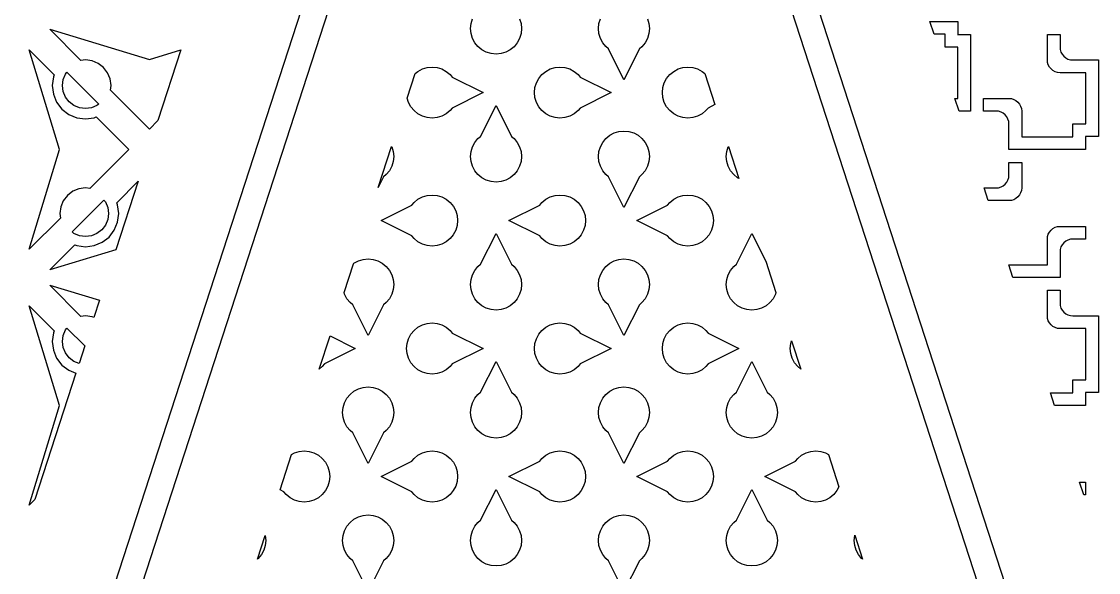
# Model space of a CAD drawing. Header units: metres. Extents: x 20 to 1108, y 20 to 485.
# Drawn here: x 891.5 to 1017.9, y 335.1 to 399.7 of the extents above; entities that cross this region are included whole.
import ezdxf

# ---------------------------------------------------------------- set-up
doc = ezdxf.new("R2010")
doc.units = ezdxf.units.M

msp = doc.modelspace()

# ---------------------------------------------------------------- linework, layer by layer
for p, q in [((876.544, 253.826), (951.544, 484.652)), ((954.698, 484.652), (879.698, 253.826)), ((1029.7, 253.826), (954.698, 484.652)), ((957.853, 484.652), (1032.85, 253.826)), ((944.204, 398.826), (944.262, 399.41)), ((944.262, 399.41), (944.432, 399.971)), ((949.964, 399.971), (950.134, 399.41)), ((950.134, 399.41), (950.192, 398.826)), ((959.204, 398.826), (959.262, 399.41)), ((959.262, 399.41), (959.433, 399.971)), ((964.965, 399.971), (965.135, 399.41)), ((965.135, 399.41), (965.192, 398.826)), ((998.573, 398.159), (998.091, 399.646)), ((998.091, 399.646), (1001.35, 399.646)), ((1001.35, 399.646), (1001.35, 398.154)), ((898.516, 395.086), (894.855, 398.745)), ((894.855, 398.745), (906.541, 395.212)), ((944.262, 398.242), (944.204, 398.826)), ((944.432, 397.682), (944.262, 398.242)), ((950.135, 398.242), (949.964, 397.682)), ((950.192, 398.826), (950.135, 398.242)), ((959.263, 398.242), (959.204, 398.826)), ((959.433, 397.682), (959.263, 398.242)), ((965.135, 398.242), (964.965, 397.682)), ((965.192, 398.826), (965.135, 398.242)), ((999.858, 398.159), (998.573, 398.159)), ((999.859, 396.659), (999.858, 398.159)), ((1001.35, 398.154), (1001.34, 398.146)), ((1001.34, 398.146), (1001.35, 398.146)), ((1001.35, 398.146), (1001.35, 398.138)), ((1001.35, 398.138), (1001.35, 398.146)), ((1001.35, 398.146), (1002.85, 398.146)), ((1002.85, 398.146), (1002.85, 389.158)), ((1011.86, 395.153), (1011.86, 398.147)), ((1011.86, 398.147), (1013.35, 398.147)), ((1013.35, 398.147), (1013.35, 396.652)), ((944.708, 397.163), (944.432, 397.682)), ((945.081, 396.709), (944.708, 397.163)), ((945.535, 396.337), (945.081, 396.709)), ((949.315, 396.708), (948.861, 396.337)), ((949.688, 397.162), (949.315, 396.708)), ((949.964, 397.682), (949.688, 397.162)), ((959.708, 397.163), (959.433, 397.682)), ((960.081, 396.709), (959.708, 397.163)), ((960.39, 396.455), (960.081, 396.709)), ((964.315, 396.708), (964.007, 396.455)), ((964.688, 397.162), (964.315, 396.708)), ((964.965, 397.682), (964.688, 397.162)), ((1001.36, 396.658), (999.859, 396.659)), ((1001.36, 390.647), (1001.36, 396.658)), ((1013.35, 396.652), (1013.38, 396.36)), ((895.984, 384.655), (892.451, 396.341)), ((892.451, 396.341), (895.378, 393.413)), ((906.547, 395.212), (910.227, 396.325)), ((910.227, 396.325), (907.539, 388.052)), ((946.053, 396.061), (945.535, 396.337)), ((946.613, 395.89), (946.053, 396.061)), ((947.198, 395.833), (946.613, 395.89)), ((947.782, 395.891), (947.198, 395.833)), ((948.343, 396.061), (947.782, 395.891)), ((948.861, 396.337), (948.343, 396.061)), ((962.198, 392.84), (960.39, 396.455)), ((964.007, 396.455), (962.198, 392.84)), ((1013.38, 396.36), (1013.46, 396.076)), ((1013.46, 396.076), (1013.6, 395.816)), ((1013.6, 395.816), (1013.79, 395.588)), ((1013.79, 395.588), (1014.02, 395.401)), ((1014.02, 395.401), (1014.28, 395.262)), ((899.044, 395.155), (898.516, 395.086)), ((899.821, 395.053), (899.044, 395.155)), ((900.546, 394.753), (899.821, 395.053)), ((901.168, 394.277), (900.546, 394.753)), ((901.644, 393.653), (901.168, 394.277)), ((906.541, 395.212), (906.541, 395.21)), ((906.541, 395.21), (906.544, 395.211)), ((906.544, 395.211), (906.547, 395.21)), ((906.547, 395.21), (906.547, 395.212)), ((938.035, 393.816), (938.554, 394.092)), ((938.554, 394.092), (939.114, 394.262)), ((939.114, 394.262), (939.698, 394.32)), ((939.698, 394.32), (940.282, 394.263)), ((940.282, 394.263), (940.843, 394.092)), ((940.843, 394.092), (941.361, 393.816)), ((953.035, 393.816), (953.554, 394.092)), ((953.554, 394.092), (954.114, 394.262)), ((954.114, 394.262), (954.698, 394.32)), ((954.698, 394.32), (955.282, 394.263)), ((955.282, 394.263), (955.843, 394.092)), ((955.843, 394.092), (956.361, 393.816)), ((968.035, 393.816), (968.554, 394.092)), ((968.554, 394.092), (969.114, 394.262)), ((969.114, 394.262), (969.698, 394.32)), ((969.698, 394.32), (970.282, 394.263)), ((970.282, 394.263), (970.843, 394.092)), ((970.843, 394.092), (971.361, 393.816)), ((1011.89, 394.861), (1011.86, 395.153)), ((1011.97, 394.581), (1011.89, 394.861)), ((1012.11, 394.323), (1011.97, 394.581)), ((1012.3, 394.097), (1012.11, 394.323)), ((1012.52, 393.911), (1012.3, 394.097)), ((1014.28, 395.262), (1014.56, 395.176)), ((1014.56, 395.176), (1014.85, 395.147)), ((1014.85, 395.147), (1017.85, 395.147)), ((1017.85, 395.147), (1017.85, 386.159)), ((895.274, 393.163), (895.141, 392.152)), ((895.378, 393.413), (895.274, 393.163)), ((896.347, 392.153), (896.438, 392.85)), ((896.438, 392.85), (896.708, 393.501)), ((896.708, 393.501), (896.875, 393.718)), ((896.875, 393.718), (900.609, 389.983)), ((901.944, 392.93), (901.644, 393.653)), ((902.047, 392.152), (901.944, 392.93)), ((936.782, 390.678), (937.716, 393.554)), ((937.716, 393.554), (938.035, 393.816)), ((941.361, 393.816), (941.815, 393.443)), ((941.815, 393.443), (942.069, 393.134)), ((942.069, 393.134), (945.685, 391.326)), ((951.933, 392.471), (952.209, 392.989)), ((952.209, 392.989), (952.581, 393.443)), ((952.581, 393.443), (953.035, 393.816)), ((956.361, 393.816), (956.815, 393.443)), ((956.815, 393.443), (957.069, 393.134)), ((957.069, 393.134), (960.685, 391.326)), ((966.933, 392.471), (967.208, 392.989)), ((967.208, 392.989), (967.581, 393.443)), ((967.581, 393.443), (968.035, 393.816)), ((971.361, 393.816), (971.681, 393.554)), ((971.681, 393.554), (972.862, 389.915)), ((1012.78, 393.773), (1012.52, 393.911)), ((1013.06, 393.688), (1012.78, 393.773)), ((1013.35, 393.659), (1013.06, 393.688)), ((1016.36, 393.659), (1013.35, 393.659)), ((1016.36, 387.647), (1016.36, 393.659)), ((895.141, 392.152), (895.274, 391.142)), ((896.438, 391.455), (896.347, 392.153)), ((901.977, 391.623), (902.047, 392.152)), ((906.544, 387.057), (901.977, 391.623)), ((951.705, 391.326), (951.762, 391.91)), ((951.762, 391.91), (951.933, 392.471)), ((966.705, 391.327), (966.762, 391.911)), ((966.762, 391.911), (966.933, 392.471)), ((895.274, 391.142), (895.664, 390.201)), ((896.708, 390.804), (896.438, 391.455)), ((897.137, 390.245), (896.708, 390.804)), ((936.933, 390.182), (936.782, 390.678)), ((945.685, 391.326), (942.069, 389.519)), ((951.763, 390.741), (951.705, 391.326)), ((951.933, 390.182), (951.763, 390.741)), ((960.685, 391.326), (957.069, 389.519)), ((966.763, 390.742), (966.705, 391.327)), ((966.933, 390.182), (966.763, 390.742)), ((1001.5, 389.158), (1001.01, 390.647)), ((1001.01, 390.647), (1001.36, 390.647)), ((1004.36, 389.158), (1004.36, 390.646)), ((1004.36, 390.646), (1007.35, 390.646)), ((1007.35, 390.646), (1007.64, 390.617)), ((1007.64, 390.617), (1007.92, 390.532)), ((1007.92, 390.532), (1008.18, 390.394)), ((1008.18, 390.394), (1008.41, 390.208)), ((895.664, 390.201), (896.284, 389.392)), ((896.284, 389.392), (897.093, 388.772)), ((897.695, 389.817), (897.137, 390.245)), ((898.347, 389.547), (897.695, 389.817)), ((899.044, 389.455), (898.347, 389.547)), ((899.741, 389.547), (899.044, 389.455)), ((900.393, 389.817), (899.741, 389.547)), ((900.609, 389.983), (900.393, 389.817)), ((937.208, 389.663), (936.933, 390.182)), ((937.581, 389.209), (937.208, 389.663)), ((938.035, 388.837), (937.581, 389.209)), ((941.815, 389.208), (941.361, 388.837)), ((942.069, 389.519), (941.815, 389.208)), ((945.39, 386.197), (947.198, 389.813)), ((947.198, 389.813), (949.007, 386.197)), ((952.209, 389.662), (951.933, 390.182)), ((952.581, 389.208), (952.209, 389.662)), ((953.035, 388.836), (952.581, 389.208)), ((956.815, 389.208), (956.361, 388.837)), ((957.069, 389.519), (956.815, 389.208)), ((967.208, 389.663), (966.933, 390.182)), ((967.581, 389.209), (967.208, 389.663)), ((968.035, 388.837), (967.581, 389.209)), ((971.815, 389.208), (971.361, 388.837)), ((972.069, 389.519), (971.815, 389.208)), ((972.862, 389.915), (972.069, 389.519)), ((1002.85, 389.158), (1001.5, 389.158)), ((1005.85, 389.158), (1004.36, 389.158)), ((1006.15, 389.129), (1005.85, 389.158)), ((1006.43, 389.043), (1006.15, 389.129)), ((1006.69, 388.904), (1006.43, 389.043)), ((1008.41, 390.208), (1008.59, 389.982)), ((1008.59, 389.982), (1008.73, 389.724)), ((1008.73, 389.724), (1008.82, 389.444)), ((1008.82, 389.444), (1008.85, 389.152)), ((1008.85, 389.152), (1008.85, 386.146)), ((897.093, 388.772), (898.033, 388.382)), ((898.033, 388.382), (899.044, 388.249)), ((899.044, 388.249), (900.055, 388.382)), ((900.055, 388.382), (900.306, 388.486)), ((900.306, 388.486), (904.14, 384.652)), ((907.539, 388.052), (906.544, 387.057)), ((938.554, 388.561), (938.035, 388.837)), ((939.114, 388.39), (938.554, 388.561)), ((939.698, 388.332), (939.114, 388.39)), ((940.282, 388.391), (939.698, 388.332)), ((940.843, 388.561), (940.282, 388.391)), ((941.361, 388.837), (940.843, 388.561)), ((953.554, 388.561), (953.035, 388.836)), ((954.114, 388.39), (953.554, 388.561)), ((954.698, 388.332), (954.114, 388.39)), ((955.282, 388.391), (954.698, 388.332)), ((955.843, 388.561), (955.282, 388.391)), ((956.361, 388.837), (955.843, 388.561)), ((968.554, 388.561), (968.035, 388.837)), ((969.114, 388.39), (968.554, 388.561)), ((969.698, 388.332), (969.114, 388.39)), ((970.282, 388.391), (969.698, 388.332)), ((970.843, 388.561), (970.282, 388.391)), ((971.361, 388.837), (970.843, 388.561)), ((1006.92, 388.717), (1006.69, 388.904)), ((1007.1, 388.489), (1006.92, 388.717)), ((1007.24, 388.229), (1007.1, 388.489)), ((1007.33, 387.945), (1007.24, 388.229)), ((1007.36, 387.652), (1007.33, 387.945)), ((960.534, 386.316), (961.053, 386.592)), ((961.053, 386.592), (961.613, 386.762)), ((961.613, 386.762), (962.198, 386.819)), ((962.198, 386.819), (962.782, 386.763)), ((962.782, 386.763), (963.343, 386.592)), ((963.343, 386.592), (963.861, 386.316)), ((1007.36, 384.659), (1007.36, 387.652)), ((1014.86, 387.646), (1016.36, 387.647)), ((1014.86, 386.146), (1014.86, 387.646)), ((944.433, 384.971), (944.709, 385.489)), ((944.709, 385.489), (945.081, 385.943)), ((945.081, 385.943), (945.39, 386.197)), ((949.007, 386.197), (949.316, 385.943)), ((949.316, 385.943), (949.689, 385.489)), ((949.689, 385.489), (949.965, 384.971)), ((959.432, 384.971), (959.708, 385.489)), ((959.708, 385.489), (960.08, 385.943)), ((960.08, 385.943), (960.534, 386.316)), ((963.861, 386.316), (964.315, 385.943)), ((964.315, 385.943), (964.689, 385.489)), ((964.689, 385.489), (964.964, 384.971)), ((1008.85, 386.146), (1014.86, 386.146)), ((1016.35, 386.159), (1016.34, 386.159)), ((1016.34, 386.159), (1016.35, 386.151)), ((1016.35, 386.159), (1016.35, 386.167)), ((1016.35, 386.167), (1016.35, 386.159)), ((1017.85, 386.159), (1016.35, 386.159)), ((1016.35, 386.151), (1016.35, 384.659)), ((892.451, 372.963), (895.984, 384.65)), ((895.986, 384.655), (895.984, 384.655)), ((895.984, 384.65), (895.986, 384.65)), ((895.985, 384.652), (895.986, 384.655)), ((895.986, 384.65), (895.985, 384.652)), ((904.14, 384.652), (899.573, 380.086)), ((933.375, 380.193), (934.941, 385.015)), ((934.941, 385.015), (934.964, 384.971)), ((934.964, 384.971), (935.134, 384.41)), ((935.134, 384.41), (935.192, 383.826)), ((944.204, 383.826), (944.262, 384.41)), ((944.262, 384.41), (944.433, 384.971)), ((949.965, 384.971), (950.135, 384.41)), ((950.135, 384.41), (950.192, 383.826)), ((959.204, 383.826), (959.262, 384.41)), ((959.262, 384.41), (959.432, 384.971)), ((964.964, 384.971), (965.134, 384.41)), ((965.134, 384.41), (965.192, 383.826)), ((974.204, 383.826), (974.262, 384.41)), ((974.262, 384.41), (974.433, 384.971)), ((974.433, 384.971), (974.455, 385.015)), ((974.455, 385.015), (975.674, 381.263)), ((1016.35, 384.659), (1007.36, 384.659)), ((935.135, 383.242), (934.964, 382.682)), ((935.192, 383.826), (935.135, 383.242)), ((944.263, 383.242), (944.204, 383.826)), ((944.433, 382.682), (944.263, 383.242)), ((950.135, 383.242), (949.965, 382.682)), ((950.192, 383.826), (950.135, 383.242)), ((959.262, 383.242), (959.204, 383.826)), ((959.432, 382.682), (959.262, 383.242)), ((965.135, 383.242), (964.964, 382.682)), ((965.192, 383.826), (965.135, 383.242)), ((974.263, 383.242), (974.204, 383.826)), ((974.433, 382.682), (974.263, 383.242)), ((1007.36, 381.652), (1007.36, 383.147)), ((1007.36, 383.147), (1008.85, 383.147)), ((1008.85, 383.147), (1008.85, 380.152)), ((934.315, 381.708), (934.007, 381.455)), ((934.688, 382.162), (934.315, 381.708)), ((934.964, 382.682), (934.688, 382.162)), ((944.708, 382.163), (944.433, 382.682)), ((945.081, 381.709), (944.708, 382.163)), ((945.535, 381.337), (945.081, 381.709)), ((949.315, 381.709), (948.862, 381.337)), ((949.689, 382.163), (949.315, 381.709)), ((949.965, 382.682), (949.689, 382.163)), ((959.708, 382.163), (959.432, 382.682)), ((960.08, 381.709), (959.708, 382.163)), ((960.39, 381.455), (960.08, 381.709)), ((964.315, 381.708), (964.007, 381.455)), ((964.688, 382.162), (964.315, 381.708)), ((964.964, 382.682), (964.688, 382.162)), ((974.708, 382.163), (974.433, 382.682)), ((975.081, 381.709), (974.708, 382.163)), ((975.535, 381.337), (975.081, 381.709)), ((1007.33, 381.36), (1007.36, 381.652)), ((905.225, 380.929), (902.618, 372.906)), ((902.71, 378.414), (905.225, 380.929)), ((934.007, 381.455), (933.375, 380.193)), ((946.054, 381.061), (945.535, 381.337)), ((946.614, 380.89), (946.054, 381.061)), ((947.198, 380.833), (946.614, 380.89)), ((947.783, 380.891), (947.198, 380.833)), ((948.344, 381.061), (947.783, 380.891)), ((948.862, 381.337), (948.344, 381.061)), ((962.198, 377.84), (960.39, 381.455)), ((964.007, 381.455), (962.198, 377.84)), ((975.674, 381.263), (975.535, 381.337)), ((1006.15, 380.176), (1006.43, 380.262)), ((1006.43, 380.262), (1006.69, 380.401)), ((1006.69, 380.401), (1006.92, 380.587)), ((1006.92, 380.587), (1007.1, 380.816)), ((1007.1, 380.816), (1007.24, 381.075)), ((1007.24, 381.075), (1007.33, 381.36)), ((896.92, 379.277), (896.443, 378.653)), ((897.543, 379.753), (896.92, 379.277)), ((898.267, 380.054), (897.543, 379.753)), ((899.044, 380.155), (898.267, 380.054)), ((899.573, 380.086), (899.044, 380.155)), ((938.035, 378.816), (938.554, 379.092)), ((938.554, 379.092), (939.114, 379.262)), ((939.114, 379.262), (939.698, 379.32)), ((939.698, 379.32), (940.282, 379.263)), ((940.282, 379.263), (940.843, 379.092)), ((940.843, 379.092), (941.361, 378.816)), ((953.035, 378.816), (953.554, 379.092)), ((953.554, 379.092), (954.114, 379.262)), ((954.114, 379.262), (954.698, 379.32)), ((954.698, 379.32), (955.282, 379.263)), ((955.282, 379.263), (955.843, 379.092)), ((955.843, 379.092), (956.361, 378.817)), ((968.035, 378.816), (968.554, 379.092)), ((968.554, 379.092), (969.114, 379.262)), ((969.114, 379.262), (969.698, 379.32)), ((969.698, 379.32), (970.282, 379.263)), ((970.282, 379.263), (970.843, 379.092)), ((970.843, 379.092), (971.361, 378.816)), ((1004.43, 380.147), (1005.85, 380.147)), ((1004.91, 378.658), (1004.43, 380.147)), ((1005.85, 380.147), (1006.15, 380.176)), ((1008.41, 379.097), (1008.18, 378.91)), ((1008.59, 379.322), (1008.41, 379.097)), ((1008.73, 379.581), (1008.59, 379.322)), ((1008.82, 379.861), (1008.73, 379.581)), ((1008.85, 380.152), (1008.82, 379.861)), ((896.144, 377.931), (896.041, 377.152)), ((896.443, 378.653), (896.144, 377.931)), ((897.478, 374.984), (901.214, 378.719)), ((901.214, 378.719), (901.38, 378.501)), ((901.38, 378.501), (901.649, 377.851)), ((901.649, 377.851), (901.741, 377.152)), ((902.814, 378.163), (902.71, 378.414)), ((902.947, 377.152), (902.814, 378.163)), ((933.712, 376.326), (937.327, 378.134)), ((937.327, 378.134), (937.581, 378.443)), ((937.581, 378.443), (938.035, 378.816)), ((941.361, 378.816), (941.815, 378.443)), ((941.815, 378.443), (942.189, 377.989)), ((942.189, 377.989), (942.464, 377.471)), ((948.712, 376.326), (952.327, 378.134)), ((952.327, 378.134), (952.581, 378.444)), ((952.581, 378.444), (953.035, 378.816)), ((956.361, 378.817), (956.815, 378.444)), ((956.815, 378.444), (957.188, 377.99)), ((957.188, 377.99), (957.464, 377.471)), ((963.712, 376.326), (967.327, 378.134)), ((967.327, 378.134), (967.581, 378.443)), ((967.581, 378.443), (968.035, 378.816)), ((971.361, 378.816), (971.815, 378.443)), ((971.815, 378.443), (972.189, 377.989)), ((972.189, 377.989), (972.464, 377.471)), ((1007.35, 378.659), (1004.91, 378.658)), ((1007.64, 378.688), (1007.35, 378.659)), ((1007.92, 378.773), (1007.64, 378.688)), ((1008.18, 378.91), (1007.92, 378.773)), ((896.11, 376.623), (892.451, 372.963)), ((896.041, 377.152), (896.11, 376.623)), ((901.649, 376.455), (901.38, 375.804)), ((901.741, 377.152), (901.649, 376.455)), ((902.814, 376.143), (902.947, 377.152)), ((942.464, 377.471), (942.634, 376.91)), ((942.634, 376.91), (942.691, 376.325)), ((957.464, 377.471), (957.634, 376.911)), ((957.634, 376.911), (957.691, 376.326)), ((972.464, 377.471), (972.634, 376.91)), ((972.634, 376.91), (972.691, 376.325)), ((900.951, 375.245), (900.393, 374.817)), ((901.38, 375.804), (900.951, 375.245)), ((901.805, 374.393), (902.425, 375.201)), ((902.425, 375.201), (902.814, 376.143)), ((937.327, 374.519), (933.712, 376.326)), ((942.464, 375.182), (942.188, 374.662)), ((942.635, 375.741), (942.464, 375.182)), ((942.691, 376.325), (942.635, 375.741)), ((952.327, 374.519), (948.712, 376.326)), ((957.464, 375.182), (957.188, 374.662)), ((957.635, 375.742), (957.464, 375.182)), ((957.691, 376.326), (957.635, 375.742)), ((967.327, 374.519), (963.712, 376.326)), ((972.464, 375.182), (972.188, 374.662)), ((972.635, 375.741), (972.464, 375.182)), ((972.691, 376.325), (972.635, 375.741)), ((1012.11, 374.983), (1012.3, 375.209)), ((1012.3, 375.209), (1012.52, 375.395)), ((1012.52, 375.395), (1012.78, 375.532)), ((1012.78, 375.532), (1013.06, 375.617)), ((1013.06, 375.617), (1013.35, 375.646)), ((1013.35, 375.646), (1016.35, 375.646)), ((1016.35, 375.646), (1016.35, 374.158)), ((897.695, 374.817), (897.478, 374.984)), ((898.347, 374.547), (897.695, 374.817)), ((899.044, 374.455), (898.347, 374.547)), ((899.741, 374.547), (899.044, 374.455)), ((900.393, 374.817), (899.741, 374.547)), ((900.995, 373.773), (901.805, 374.393)), ((937.581, 374.209), (937.327, 374.519)), ((938.035, 373.837), (937.581, 374.209)), ((941.815, 374.208), (941.361, 373.837)), ((942.188, 374.662), (941.815, 374.208)), ((945.39, 371.197), (947.198, 374.813)), ((947.198, 374.813), (949.007, 371.197)), ((952.581, 374.209), (952.327, 374.519)), ((953.035, 373.837), (952.581, 374.209)), ((956.815, 374.208), (956.361, 373.837)), ((957.188, 374.662), (956.815, 374.208)), ((967.581, 374.209), (967.327, 374.519)), ((968.035, 373.837), (967.581, 374.209)), ((971.815, 374.208), (971.361, 373.837)), ((972.188, 374.662), (971.815, 374.208)), ((975.39, 371.197), (977.198, 374.813)), ((977.198, 374.813), (978.83, 371.549)), ((1011.86, 374.152), (1011.89, 374.444)), ((1011.86, 371.146), (1011.86, 374.152)), ((1011.89, 374.444), (1011.97, 374.724)), ((1011.97, 374.724), (1012.11, 374.983)), ((1014.02, 373.904), (1013.79, 373.718)), ((1014.28, 374.043), (1014.02, 373.904)), ((1014.56, 374.129), (1014.28, 374.043)), ((1014.85, 374.158), (1014.56, 374.129)), ((1016.35, 374.158), (1014.85, 374.158)), ((894.855, 370.56), (897.783, 373.486)), ((902.618, 372.906), (894.855, 370.56)), ((897.783, 373.486), (898.033, 373.383)), ((898.033, 373.383), (899.044, 373.249)), ((899.044, 373.249), (900.055, 373.383)), ((900.055, 373.383), (900.995, 373.773)), ((938.554, 373.561), (938.035, 373.837)), ((939.114, 373.39), (938.554, 373.561)), ((939.698, 373.332), (939.114, 373.39)), ((940.282, 373.391), (939.698, 373.332)), ((940.843, 373.561), (940.282, 373.391)), ((941.361, 373.837), (940.843, 373.561)), ((953.554, 373.561), (953.035, 373.837)), ((954.114, 373.39), (953.554, 373.561)), ((954.698, 373.332), (954.114, 373.39)), ((955.282, 373.391), (954.698, 373.332)), ((955.843, 373.561), (955.282, 373.391)), ((956.361, 373.837), (955.843, 373.561)), ((968.554, 373.561), (968.035, 373.837)), ((969.114, 373.39), (968.554, 373.561)), ((969.698, 373.332), (969.114, 373.39)), ((970.282, 373.391), (969.698, 373.332)), ((970.843, 373.561), (970.282, 373.391)), ((971.361, 373.837), (970.843, 373.561)), ((1013.38, 372.945), (1013.35, 372.653)), ((1013.35, 372.653), (1013.35, 369.658)), ((1013.46, 373.23), (1013.38, 372.945)), ((1013.6, 373.489), (1013.46, 373.23)), ((1013.79, 373.718), (1013.6, 373.489)), ((930.535, 371.316), (931.054, 371.592)), ((931.054, 371.592), (931.614, 371.762)), ((931.614, 371.762), (932.199, 371.819)), ((932.199, 371.819), (932.783, 371.763)), ((932.783, 371.763), (933.344, 371.592)), ((933.344, 371.592), (933.861, 371.316)), ((960.535, 371.316), (961.054, 371.592)), ((961.054, 371.592), (961.614, 371.762)), ((961.614, 371.762), (962.198, 371.819)), ((962.198, 371.819), (962.783, 371.763)), ((962.783, 371.763), (963.344, 371.592)), ((963.344, 371.592), (963.861, 371.316)), ((978.83, 371.549), (980.023, 367.876)), ((929.373, 367.877), (930.475, 371.266)), ((930.475, 371.266), (930.535, 371.316)), ((933.861, 371.316), (934.315, 370.943)), ((934.315, 370.943), (934.689, 370.489)), ((934.689, 370.489), (934.965, 369.971)), ((944.432, 369.971), (944.708, 370.489)), ((944.708, 370.489), (945.081, 370.943)), ((945.081, 370.943), (945.39, 371.197)), ((949.007, 371.197), (949.315, 370.943)), ((949.315, 370.943), (949.689, 370.489)), ((949.689, 370.489), (949.964, 369.971)), ((959.433, 369.971), (959.709, 370.489)), ((959.709, 370.489), (960.081, 370.943)), ((960.081, 370.943), (960.535, 371.316)), ((963.861, 371.316), (964.315, 370.943)), ((964.315, 370.943), (964.689, 370.489)), ((964.689, 370.489), (964.965, 369.971)), ((974.432, 369.971), (974.708, 370.489)), ((974.708, 370.489), (975.081, 370.943)), ((975.081, 370.943), (975.39, 371.197)), ((1007.83, 369.658), (1007.35, 371.146)), ((1007.35, 371.146), (1011.86, 371.146)), ((934.965, 369.971), (935.135, 369.41)), ((935.135, 369.41), (935.192, 368.826)), ((944.204, 368.826), (944.262, 369.41)), ((944.262, 369.41), (944.432, 369.971)), ((949.964, 369.971), (950.134, 369.41)), ((950.134, 369.41), (950.192, 368.826)), ((959.204, 368.826), (959.262, 369.41)), ((959.262, 369.41), (959.433, 369.971)), ((964.965, 369.971), (965.135, 369.41)), ((965.135, 369.41), (965.192, 368.826)), ((974.204, 368.826), (974.262, 369.41)), ((974.262, 369.41), (974.432, 369.971)), ((1013.35, 369.658), (1007.83, 369.658)), ((898.516, 365.085), (894.855, 368.745)), ((894.855, 368.745), (900.692, 366.981)), ((929.433, 367.682), (929.373, 367.877)), ((929.708, 367.163), (929.433, 367.682)), ((934.965, 367.682), (934.688, 367.162)), ((935.135, 368.242), (934.965, 367.682)), ((935.192, 368.826), (935.135, 368.242)), ((944.262, 368.242), (944.204, 368.826)), ((944.432, 367.682), (944.262, 368.242)), ((944.708, 367.163), (944.432, 367.682)), ((949.964, 367.682), (949.688, 367.162)), ((950.135, 368.242), (949.964, 367.682)), ((950.192, 368.826), (950.135, 368.242)), ((959.263, 368.242), (959.204, 368.826)), ((959.433, 367.682), (959.263, 368.242)), ((959.708, 367.163), (959.433, 367.682)), ((964.965, 367.682), (964.688, 367.162)), ((965.135, 368.242), (964.965, 367.682)), ((965.192, 368.826), (965.135, 368.242)), ((974.262, 368.242), (974.204, 368.826)), ((974.432, 367.682), (974.262, 368.242)), ((974.708, 367.163), (974.432, 367.682)), ((979.964, 367.682), (979.688, 367.162)), ((980.023, 367.876), (979.964, 367.682)), ((1011.86, 365.153), (1011.86, 368.147)), ((1011.86, 368.147), (1013.35, 368.147)), ((1013.35, 368.147), (1013.35, 366.652)), ((895.984, 354.655), (892.451, 366.342)), ((892.451, 366.342), (895.378, 363.413)), ((900.692, 366.981), (900.037, 364.963)), ((930.081, 366.709), (929.708, 367.163)), ((930.39, 366.455), (930.081, 366.709)), ((932.198, 362.84), (930.39, 366.455)), ((934.007, 366.455), (932.198, 362.84)), ((934.315, 366.708), (934.007, 366.455)), ((934.688, 367.162), (934.315, 366.708)), ((945.081, 366.709), (944.708, 367.163)), ((945.535, 366.337), (945.081, 366.709)), ((946.053, 366.061), (945.535, 366.337)), ((948.861, 366.337), (948.343, 366.061)), ((949.315, 366.708), (948.861, 366.337)), ((949.688, 367.162), (949.315, 366.708)), ((960.081, 366.709), (959.708, 367.163)), ((960.39, 366.455), (960.081, 366.709)), ((962.198, 362.84), (960.39, 366.455)), ((964.007, 366.455), (962.198, 362.84)), ((964.315, 366.708), (964.007, 366.455)), ((964.688, 367.162), (964.315, 366.708)), ((975.081, 366.709), (974.708, 367.163)), ((975.535, 366.337), (975.081, 366.709)), ((976.053, 366.061), (975.535, 366.337)), ((978.861, 366.337), (978.343, 366.061)), ((979.315, 366.708), (978.861, 366.337)), ((979.688, 367.162), (979.315, 366.708)), ((1013.35, 366.652), (1013.38, 366.36)), ((1013.38, 366.36), (1013.46, 366.075)), ((899.044, 365.155), (898.516, 365.085)), ((899.821, 365.053), (899.044, 365.155)), ((900.037, 364.963), (899.821, 365.053)), ((946.613, 365.89), (946.053, 366.061)), ((947.198, 365.833), (946.613, 365.89)), ((947.782, 365.891), (947.198, 365.833)), ((948.343, 366.061), (947.782, 365.891)), ((976.613, 365.89), (976.053, 366.061)), ((977.197, 365.833), (976.613, 365.89)), ((977.782, 365.891), (977.197, 365.833)), ((978.343, 366.061), (977.782, 365.891)), ((1011.89, 364.861), (1011.86, 365.153)), ((1013.46, 366.075), (1013.6, 365.816)), ((1013.6, 365.816), (1013.79, 365.587)), ((1013.79, 365.587), (1014.02, 365.401)), ((1014.02, 365.401), (1014.28, 365.262)), ((1014.28, 365.262), (1014.56, 365.177)), ((1014.56, 365.177), (1014.85, 365.147)), ((1014.85, 365.147), (1017.85, 365.147)), ((1017.85, 365.147), (1017.85, 356.159)), ((937.581, 363.443), (938.035, 363.816)), ((938.035, 363.816), (938.554, 364.092)), ((938.554, 364.092), (939.114, 364.262)), ((939.114, 364.262), (939.698, 364.32)), ((939.698, 364.32), (940.282, 364.263)), ((940.282, 364.263), (940.843, 364.092)), ((940.843, 364.092), (941.361, 363.816)), ((941.361, 363.816), (941.815, 363.443)), ((952.581, 363.443), (953.035, 363.816)), ((953.035, 363.816), (953.554, 364.092)), ((953.554, 364.092), (954.114, 364.262)), ((954.114, 364.262), (954.698, 364.32)), ((954.698, 364.32), (955.282, 364.263)), ((955.282, 364.263), (955.843, 364.092)), ((955.843, 364.092), (956.361, 363.816)), ((956.361, 363.816), (956.815, 363.443)), ((967.581, 363.443), (968.035, 363.816)), ((968.035, 363.816), (968.554, 364.092)), ((968.554, 364.092), (969.114, 364.262)), ((969.114, 364.262), (969.698, 364.32)), ((969.698, 364.32), (970.282, 364.263)), ((970.282, 364.263), (970.843, 364.092)), ((970.843, 364.092), (971.361, 363.816)), ((971.361, 363.816), (971.815, 363.443)), ((1011.97, 364.581), (1011.89, 364.861)), ((1012.11, 364.323), (1011.97, 364.581)), ((1012.3, 364.097), (1012.11, 364.323)), ((1012.52, 363.911), (1012.3, 364.097)), ((1012.78, 363.773), (1012.52, 363.911)), ((895.274, 363.162), (895.141, 362.152)), ((895.378, 363.413), (895.274, 363.162)), ((896.347, 362.152), (896.438, 362.85)), ((896.438, 362.85), (896.708, 363.501)), ((896.708, 363.501), (896.875, 363.718)), ((896.875, 363.718), (898.956, 361.637)), ((926.463, 358.919), (927.726, 362.807)), ((927.726, 362.807), (930.685, 361.326)), ((936.933, 362.471), (937.208, 362.989)), ((937.208, 362.989), (937.581, 363.443)), ((941.815, 363.443), (942.069, 363.134)), ((942.069, 363.134), (945.685, 361.326)), ((951.933, 362.471), (952.209, 362.989)), ((952.209, 362.989), (952.581, 363.443)), ((956.815, 363.443), (957.069, 363.134)), ((957.069, 363.134), (960.685, 361.326)), ((966.933, 362.471), (967.208, 362.989)), ((967.208, 362.989), (967.581, 363.443)), ((971.815, 363.443), (972.069, 363.134)), ((972.069, 363.134), (975.685, 361.326)), ((1013.06, 363.688), (1012.78, 363.773)), ((1013.35, 363.659), (1013.06, 363.688)), ((1016.36, 363.659), (1013.35, 363.659)), ((1016.36, 357.647), (1016.36, 363.659)), ((895.141, 362.152), (895.274, 361.142)), ((896.438, 361.454), (896.347, 362.152)), ((896.708, 360.804), (896.438, 361.454)), ((898.956, 361.637), (898.285, 359.572)), ((930.685, 361.326), (927.069, 359.519)), ((936.705, 361.327), (936.762, 361.911)), ((936.763, 360.742), (936.705, 361.327)), ((936.762, 361.911), (936.933, 362.471)), ((945.685, 361.326), (942.069, 359.519)), ((951.705, 361.326), (951.762, 361.91)), ((951.763, 360.741), (951.705, 361.326)), ((951.762, 361.91), (951.933, 362.471)), ((960.685, 361.326), (957.069, 359.519)), ((966.705, 361.327), (966.762, 361.911)), ((966.763, 360.742), (966.705, 361.327)), ((966.762, 361.911), (966.933, 362.471)), ((975.685, 361.326), (972.069, 359.519)), ((981.705, 361.326), (981.762, 361.91)), ((981.763, 360.741), (981.705, 361.326)), ((981.762, 361.91), (981.858, 362.229)), ((981.858, 362.229), (982.934, 358.919)), ((895.274, 361.142), (895.664, 360.201)), ((895.664, 360.201), (896.284, 359.393)), ((897.137, 360.245), (896.708, 360.804)), ((897.695, 359.817), (897.137, 360.245)), ((936.933, 360.182), (936.763, 360.742)), ((937.208, 359.663), (936.933, 360.182)), ((951.933, 360.182), (951.763, 360.741)), ((952.209, 359.662), (951.933, 360.182)), ((966.933, 360.182), (966.763, 360.742)), ((967.208, 359.663), (966.933, 360.182)), ((981.933, 360.182), (981.763, 360.741)), ((982.209, 359.662), (981.933, 360.182)), ((896.284, 359.393), (897.093, 358.772)), ((897.093, 358.772), (897.915, 358.432)), ((898.285, 359.572), (897.695, 359.817)), ((926.815, 359.208), (926.463, 358.919)), ((927.069, 359.519), (926.815, 359.208)), ((937.581, 359.209), (937.208, 359.663)), ((938.035, 358.837), (937.581, 359.209)), ((938.554, 358.561), (938.035, 358.837)), ((941.361, 358.837), (940.843, 358.561)), ((941.815, 359.208), (941.361, 358.837)), ((942.069, 359.519), (941.815, 359.208)), ((945.39, 356.197), (947.198, 359.813)), ((947.198, 359.813), (949.007, 356.197)), ((952.581, 359.208), (952.209, 359.662)), ((953.035, 358.836), (952.581, 359.208)), ((953.554, 358.561), (953.035, 358.836)), ((956.361, 358.837), (955.843, 358.561)), ((956.815, 359.208), (956.361, 358.837)), ((957.069, 359.519), (956.815, 359.208)), ((967.581, 359.209), (967.208, 359.663)), ((968.035, 358.837), (967.581, 359.209)), ((968.554, 358.561), (968.035, 358.837)), ((971.361, 358.837), (970.843, 358.561)), ((971.815, 359.208), (971.361, 358.837)), ((972.069, 359.519), (971.815, 359.208)), ((975.39, 356.197), (977.198, 359.813)), ((977.198, 359.813), (979.007, 356.197)), ((982.581, 359.208), (982.209, 359.662)), ((982.934, 358.919), (982.581, 359.208)), ((897.915, 358.432), (893.1, 343.613)), ((939.114, 358.39), (938.554, 358.561)), ((939.698, 358.332), (939.114, 358.39)), ((940.282, 358.391), (939.698, 358.332)), ((940.843, 358.561), (940.282, 358.391)), ((954.114, 358.39), (953.554, 358.561)), ((954.698, 358.332), (954.114, 358.39)), ((955.282, 358.391), (954.698, 358.332)), ((955.843, 358.561), (955.282, 358.391)), ((969.114, 358.39), (968.554, 358.561)), ((969.698, 358.332), (969.114, 358.39)), ((970.282, 358.391), (969.698, 358.332)), ((970.843, 358.561), (970.282, 358.391)), ((1014.86, 357.646), (1016.36, 357.647)), ((1014.86, 356.146), (1014.86, 357.646)), ((930.08, 355.943), (930.534, 356.316)), ((930.534, 356.316), (931.053, 356.592)), ((931.053, 356.592), (931.613, 356.762)), ((931.613, 356.762), (932.198, 356.819)), ((932.198, 356.819), (932.782, 356.763)), ((932.782, 356.763), (933.343, 356.592)), ((933.343, 356.592), (933.861, 356.316)), ((933.861, 356.316), (934.315, 355.943)), ((960.08, 355.943), (960.534, 356.316)), ((960.534, 356.316), (961.053, 356.592)), ((961.053, 356.592), (961.613, 356.762)), ((961.613, 356.762), (962.198, 356.819)), ((962.198, 356.819), (962.782, 356.763)), ((962.782, 356.763), (963.343, 356.592)), ((963.343, 356.592), (963.861, 356.316)), ((963.861, 356.316), (964.315, 355.943)), ((929.262, 354.41), (929.432, 354.971)), ((929.432, 354.971), (929.708, 355.489)), ((929.708, 355.489), (930.08, 355.943)), ((934.315, 355.943), (934.689, 355.489)), ((934.689, 355.489), (934.964, 354.971)), ((934.964, 354.971), (935.134, 354.41)), ((944.262, 354.41), (944.433, 354.971)), ((944.433, 354.971), (944.709, 355.489)), ((944.709, 355.489), (945.081, 355.943)), ((945.081, 355.943), (945.39, 356.197)), ((949.007, 356.197), (949.316, 355.943)), ((949.316, 355.943), (949.689, 355.489)), ((949.689, 355.489), (949.965, 354.971)), ((949.965, 354.971), (950.135, 354.41)), ((959.262, 354.41), (959.432, 354.971)), ((959.432, 354.971), (959.708, 355.489)), ((959.708, 355.489), (960.08, 355.943)), ((964.315, 355.943), (964.689, 355.489)), ((964.689, 355.489), (964.964, 354.971)), ((964.964, 354.971), (965.134, 354.41)), ((974.262, 354.41), (974.433, 354.971)), ((974.433, 354.971), (974.709, 355.489)), ((974.709, 355.489), (975.081, 355.943)), ((975.081, 355.943), (975.39, 356.197)), ((979.007, 356.197), (979.316, 355.943)), ((979.316, 355.943), (979.689, 355.489)), ((979.689, 355.489), (979.965, 354.971)), ((979.965, 354.971), (980.135, 354.41)), ((1012.71, 354.658), (1012.22, 356.146)), ((1012.22, 356.146), (1014.86, 356.146)), ((1016.35, 356.159), (1016.34, 356.159)), ((1016.34, 356.159), (1016.35, 356.151)), ((1016.35, 356.159), (1016.35, 356.167)), ((1016.35, 356.167), (1016.35, 356.159)), ((1017.85, 356.159), (1016.35, 356.159)), ((1016.35, 356.151), (1016.35, 354.658)), ((892.451, 342.963), (895.984, 354.65)), ((895.986, 354.655), (895.984, 354.655)), ((895.984, 354.65), (895.986, 354.65)), ((895.985, 354.652), (895.986, 354.655)), ((895.986, 354.65), (895.985, 354.652)), ((929.204, 353.826), (929.262, 354.41)), ((929.262, 353.242), (929.204, 353.826)), ((935.134, 354.41), (935.192, 353.826)), ((935.192, 353.826), (935.135, 353.242)), ((944.204, 353.826), (944.262, 354.41)), ((944.263, 353.242), (944.204, 353.826)), ((950.135, 354.41), (950.192, 353.826)), ((950.192, 353.826), (950.135, 353.242)), ((959.204, 353.826), (959.262, 354.41)), ((959.262, 353.242), (959.204, 353.826)), ((965.134, 354.41), (965.192, 353.826)), ((965.192, 353.826), (965.135, 353.242)), ((974.204, 353.826), (974.262, 354.41)), ((974.263, 353.242), (974.204, 353.826)), ((980.135, 354.41), (980.192, 353.826)), ((980.192, 353.826), (980.135, 353.242)), ((1016.35, 354.658), (1012.71, 354.658)), ((929.432, 352.682), (929.262, 353.242)), ((929.708, 352.163), (929.432, 352.682)), ((934.964, 352.682), (934.688, 352.163)), ((935.135, 353.242), (934.964, 352.682)), ((944.433, 352.682), (944.263, 353.242)), ((944.708, 352.163), (944.433, 352.682)), ((949.965, 352.682), (949.689, 352.163)), ((950.135, 353.242), (949.965, 352.682)), ((959.432, 352.682), (959.262, 353.242)), ((959.708, 352.163), (959.432, 352.682)), ((964.964, 352.682), (964.688, 352.163)), ((965.135, 353.242), (964.964, 352.682)), ((974.433, 352.682), (974.263, 353.242)), ((974.708, 352.163), (974.433, 352.682)), ((979.965, 352.682), (979.689, 352.163)), ((980.135, 353.242), (979.965, 352.682)), ((930.08, 351.709), (929.708, 352.163)), ((930.39, 351.455), (930.08, 351.709)), ((932.198, 347.84), (930.39, 351.455)), ((934.007, 351.455), (932.198, 347.84)), ((934.315, 351.709), (934.007, 351.455)), ((934.688, 352.163), (934.315, 351.709)), ((945.081, 351.709), (944.708, 352.163)), ((945.535, 351.337), (945.081, 351.709)), ((946.054, 351.061), (945.535, 351.337)), ((948.862, 351.337), (948.344, 351.061)), ((949.315, 351.709), (948.862, 351.337)), ((949.689, 352.163), (949.315, 351.709)), ((960.08, 351.709), (959.708, 352.163)), ((960.39, 351.455), (960.08, 351.709)), ((962.198, 347.84), (960.39, 351.455)), ((964.007, 351.455), (962.198, 347.84)), ((964.315, 351.709), (964.007, 351.455)), ((964.688, 352.163), (964.315, 351.709)), ((975.081, 351.709), (974.708, 352.163)), ((975.535, 351.337), (975.081, 351.709)), ((976.054, 351.061), (975.535, 351.337)), ((978.862, 351.337), (978.344, 351.061)), ((979.315, 351.709), (978.862, 351.337)), ((979.689, 352.163), (979.315, 351.709)), ((946.614, 350.89), (946.054, 351.061)), ((947.198, 350.833), (946.614, 350.89)), ((947.783, 350.891), (947.198, 350.833)), ((948.344, 351.061), (947.783, 350.891)), ((976.614, 350.89), (976.054, 351.061)), ((977.198, 350.833), (976.614, 350.89)), ((977.783, 350.891), (977.198, 350.833)), ((978.344, 351.061), (977.783, 350.891)), ((921.859, 344.752), (923.21, 348.909)), ((923.21, 348.909), (923.554, 349.093)), ((923.554, 349.093), (924.114, 349.263)), ((924.114, 349.263), (924.698, 349.32)), ((924.698, 349.32), (925.282, 349.263)), ((925.282, 349.263), (925.843, 349.093)), ((925.843, 349.093), (926.361, 348.817)), ((926.361, 348.817), (926.815, 348.443)), ((937.581, 348.443), (938.035, 348.816)), ((938.035, 348.816), (938.554, 349.092)), ((938.554, 349.092), (939.114, 349.262)), ((939.114, 349.262), (939.698, 349.32)), ((939.698, 349.32), (940.282, 349.263)), ((940.282, 349.263), (940.843, 349.092)), ((940.843, 349.092), (941.361, 348.816)), ((941.361, 348.816), (941.815, 348.443)), ((952.581, 348.443), (953.035, 348.816)), ((953.035, 348.816), (953.554, 349.093)), ((953.554, 349.093), (954.114, 349.263)), ((954.114, 349.263), (954.698, 349.32)), ((954.698, 349.32), (955.282, 349.263)), ((955.282, 349.263), (955.843, 349.093)), ((955.843, 349.093), (956.361, 348.817)), ((956.361, 348.817), (956.815, 348.443)), ((967.581, 348.443), (968.035, 348.816)), ((968.035, 348.816), (968.554, 349.092)), ((968.554, 349.092), (969.114, 349.262)), ((969.114, 349.262), (969.698, 349.32)), ((969.698, 349.32), (970.282, 349.263)), ((970.282, 349.263), (970.843, 349.092)), ((970.843, 349.092), (971.361, 348.816)), ((971.361, 348.816), (971.815, 348.443)), ((982.581, 348.443), (983.035, 348.816)), ((983.035, 348.816), (983.554, 349.093)), ((983.554, 349.093), (984.114, 349.263)), ((984.114, 349.263), (984.698, 349.32)), ((984.698, 349.32), (985.282, 349.263)), ((985.282, 349.263), (985.843, 349.093)), ((985.843, 349.093), (986.187, 348.909)), ((986.187, 348.909), (987.423, 345.104)), ((926.815, 348.443), (927.188, 347.989)), ((927.188, 347.989), (927.464, 347.472)), ((927.464, 347.472), (927.634, 346.911)), ((933.712, 346.326), (937.327, 348.135)), ((937.327, 348.135), (937.581, 348.443)), ((941.815, 348.443), (942.189, 347.989)), ((942.189, 347.989), (942.464, 347.471)), ((942.464, 347.471), (942.634, 346.91)), ((948.712, 346.326), (952.327, 348.135)), ((952.327, 348.135), (952.581, 348.443)), ((956.815, 348.443), (957.188, 347.989)), ((957.188, 347.989), (957.464, 347.472)), ((957.464, 347.472), (957.634, 346.911)), ((963.712, 346.326), (967.327, 348.135)), ((967.327, 348.135), (967.581, 348.443)), ((971.815, 348.443), (972.189, 347.989)), ((972.189, 347.989), (972.464, 347.471)), ((972.464, 347.471), (972.634, 346.91)), ((978.712, 346.326), (982.327, 348.135)), ((982.327, 348.135), (982.581, 348.443)), ((927.634, 346.911), (927.691, 346.325)), ((927.691, 346.325), (927.635, 345.742)), ((937.327, 344.518), (933.712, 346.326)), ((942.634, 346.91), (942.691, 346.325)), ((942.691, 346.325), (942.635, 345.741)), ((952.327, 344.518), (948.712, 346.326)), ((957.634, 346.911), (957.691, 346.325)), ((957.691, 346.325), (957.635, 345.742)), ((967.327, 344.518), (963.712, 346.326)), ((972.634, 346.91), (972.691, 346.325)), ((972.691, 346.325), (972.635, 345.741)), ((982.327, 344.518), (978.712, 346.326)), ((927.464, 345.182), (927.188, 344.663)), ((927.635, 345.742), (927.464, 345.182)), ((942.464, 345.181), (942.188, 344.663)), ((942.635, 345.741), (942.464, 345.181)), ((957.464, 345.182), (957.188, 344.663)), ((957.635, 345.742), (957.464, 345.182)), ((972.464, 345.181), (972.188, 344.663)), ((972.635, 345.741), (972.464, 345.181)), ((987.423, 345.104), (987.188, 344.663)), ((1016.12, 344.158), (1015.64, 345.646)), ((1015.64, 345.646), (1016.35, 345.646)), ((1016.35, 345.646), (1016.35, 344.158)), ((893.1, 343.613), (892.451, 342.963)), ((922.327, 344.518), (921.859, 344.752)), ((922.581, 344.209), (922.327, 344.518)), ((923.035, 343.837), (922.581, 344.209)), ((923.554, 343.561), (923.035, 343.837)), ((926.361, 343.837), (925.843, 343.561)), ((926.815, 344.209), (926.361, 343.837)), ((927.188, 344.663), (926.815, 344.209)), ((937.581, 344.209), (937.327, 344.518)), ((938.035, 343.837), (937.581, 344.209)), ((938.554, 343.56), (938.035, 343.837)), ((941.361, 343.837), (940.843, 343.56)), ((941.815, 344.209), (941.361, 343.837)), ((942.188, 344.663), (941.815, 344.209)), ((945.39, 341.197), (947.198, 344.813)), ((947.198, 344.813), (949.007, 341.197)), ((952.581, 344.209), (952.327, 344.518)), ((953.035, 343.837), (952.581, 344.209)), ((953.554, 343.561), (953.035, 343.837)), ((956.361, 343.837), (955.843, 343.561)), ((956.815, 344.209), (956.361, 343.837)), ((957.188, 344.663), (956.815, 344.209)), ((967.581, 344.209), (967.327, 344.518)), ((968.035, 343.837), (967.581, 344.209)), ((968.554, 343.56), (968.035, 343.837)), ((971.361, 343.837), (970.843, 343.56)), ((971.815, 344.209), (971.361, 343.837)), ((972.188, 344.663), (971.815, 344.209)), ((975.39, 341.197), (977.198, 344.813)), ((977.198, 344.813), (979.007, 341.197)), ((982.581, 344.209), (982.327, 344.518)), ((983.035, 343.837), (982.581, 344.209)), ((983.554, 343.561), (983.035, 343.837)), ((986.361, 343.837), (985.843, 343.561)), ((986.815, 344.209), (986.361, 343.837)), ((987.188, 344.663), (986.815, 344.209)), ((1016.35, 344.158), (1016.12, 344.158)), ((924.114, 343.39), (923.554, 343.561)), ((924.698, 343.332), (924.114, 343.39)), ((925.282, 343.391), (924.698, 343.332)), ((925.843, 343.561), (925.282, 343.391)), ((939.114, 343.39), (938.554, 343.56)), ((939.698, 343.332), (939.114, 343.39)), ((940.282, 343.39), (939.698, 343.332)), ((940.843, 343.56), (940.282, 343.39)), ((954.114, 343.39), (953.554, 343.561)), ((954.698, 343.332), (954.114, 343.39)), ((955.282, 343.391), (954.698, 343.332)), ((955.843, 343.561), (955.282, 343.391)), ((969.114, 343.39), (968.554, 343.56)), ((969.698, 343.332), (969.114, 343.39)), ((970.282, 343.39), (969.698, 343.332)), ((970.843, 343.56), (970.282, 343.39)), ((984.114, 343.39), (983.554, 343.561)), ((984.698, 343.332), (984.114, 343.39)), ((985.282, 343.391), (984.698, 343.332)), ((985.843, 343.561), (985.282, 343.391)), ((930.081, 340.943), (930.535, 341.316)), ((930.535, 341.316), (931.054, 341.592)), ((931.054, 341.592), (931.614, 341.762)), ((931.614, 341.762), (932.199, 341.819)), ((932.199, 341.819), (932.783, 341.763)), ((932.783, 341.763), (933.344, 341.592)), ((933.344, 341.592), (933.861, 341.316)), ((933.861, 341.316), (934.315, 340.943)), ((945.081, 340.943), (945.39, 341.197)), ((949.007, 341.197), (949.315, 340.943)), ((960.081, 340.943), (960.535, 341.316)), ((960.535, 341.316), (961.054, 341.592)), ((961.054, 341.592), (961.614, 341.762)), ((961.614, 341.762), (962.198, 341.819)), ((962.198, 341.819), (962.783, 341.763)), ((962.783, 341.763), (963.344, 341.592)), ((963.344, 341.592), (963.861, 341.316)), ((963.861, 341.316), (964.315, 340.943)), ((975.081, 340.943), (975.39, 341.197)), ((979.007, 341.197), (979.315, 340.943)), ((929.262, 339.41), (929.433, 339.971)), ((929.433, 339.971), (929.709, 340.489)), ((929.709, 340.489), (930.081, 340.943)), ((934.315, 340.943), (934.689, 340.489)), ((934.689, 340.489), (934.965, 339.971)), ((934.965, 339.971), (935.135, 339.41)), ((944.262, 339.41), (944.432, 339.971)), ((944.432, 339.971), (944.708, 340.489)), ((944.708, 340.489), (945.081, 340.943)), ((949.315, 340.943), (949.689, 340.489)), ((949.689, 340.489), (949.964, 339.971)), ((949.964, 339.971), (950.134, 339.41)), ((959.262, 339.41), (959.433, 339.971)), ((959.433, 339.971), (959.709, 340.489)), ((959.709, 340.489), (960.081, 340.943)), ((964.315, 340.943), (964.689, 340.489)), ((964.689, 340.489), (964.965, 339.971)), ((964.965, 339.971), (965.135, 339.41)), ((974.262, 339.41), (974.432, 339.971)), ((974.432, 339.971), (974.708, 340.489)), ((974.708, 340.489), (975.081, 340.943)), ((979.315, 340.943), (979.689, 340.489)), ((979.689, 340.489), (979.964, 339.971)), ((979.964, 339.971), (980.134, 339.41)), ((919.221, 336.632), (920.129, 339.427)), ((920.129, 339.427), (920.134, 339.41)), ((920.134, 339.41), (920.192, 338.826)), ((920.192, 338.826), (920.135, 338.242)), ((929.204, 338.826), (929.262, 339.41)), ((929.263, 338.242), (929.204, 338.826)), ((935.135, 339.41), (935.192, 338.826)), ((935.192, 338.826), (935.135, 338.242)), ((944.204, 338.826), (944.262, 339.41)), ((944.262, 338.242), (944.204, 338.826)), ((950.134, 339.41), (950.192, 338.826)), ((950.192, 338.826), (950.135, 338.242)), ((959.204, 338.826), (959.262, 339.41)), ((959.263, 338.242), (959.204, 338.826)), ((965.135, 339.41), (965.192, 338.826)), ((965.192, 338.826), (965.135, 338.242)), ((974.204, 338.826), (974.262, 339.41)), ((974.262, 338.242), (974.204, 338.826)), ((980.134, 339.41), (980.192, 338.826)), ((980.192, 338.826), (980.135, 338.242)), ((989.204, 338.826), (989.262, 339.41)), ((989.263, 338.242), (989.204, 338.826)), ((989.262, 339.41), (989.267, 339.428)), ((989.267, 339.428), (990.176, 336.632)), ((919.964, 337.682), (919.688, 337.163)), ((920.135, 338.242), (919.964, 337.682)), ((929.433, 337.682), (929.263, 338.242)), ((929.708, 337.163), (929.433, 337.682)), ((934.965, 337.682), (934.688, 337.163)), ((935.135, 338.242), (934.965, 337.682)), ((944.432, 337.682), (944.262, 338.242)), ((944.708, 337.163), (944.432, 337.682)), ((949.964, 337.682), (949.688, 337.163)), ((950.135, 338.242), (949.964, 337.682)), ((959.433, 337.682), (959.263, 338.242)), ((959.708, 337.163), (959.433, 337.682)), ((964.965, 337.682), (964.688, 337.163)), ((965.135, 338.242), (964.965, 337.682)), ((974.432, 337.682), (974.262, 338.242)), ((974.708, 337.163), (974.432, 337.682)), ((979.964, 337.682), (979.688, 337.163)), ((980.135, 338.242), (979.964, 337.682)), ((989.433, 337.682), (989.263, 338.242)), ((989.708, 337.163), (989.433, 337.682)), ((919.315, 336.709), (919.221, 336.632)), ((919.688, 337.163), (919.315, 336.709)), ((930.081, 336.709), (929.708, 337.163)), ((930.39, 336.455), (930.081, 336.709)), ((932.198, 332.84), (930.39, 336.455)), ((934.007, 336.455), (932.198, 332.84)), ((934.315, 336.709), (934.007, 336.455)), ((934.688, 337.163), (934.315, 336.709)), ((945.081, 336.709), (944.708, 337.163)), ((945.535, 336.337), (945.081, 336.709)), ((946.053, 336.061), (945.535, 336.337)), ((946.613, 335.89), (946.053, 336.061)), ((948.343, 336.061), (947.782, 335.891)), ((948.861, 336.337), (948.343, 336.061)), ((949.315, 336.709), (948.861, 336.337)), ((949.688, 337.163), (949.315, 336.709)), ((960.081, 336.709), (959.708, 337.163)), ((960.39, 336.455), (960.081, 336.709)), ((962.198, 332.84), (960.39, 336.455)), ((964.007, 336.455), (962.198, 332.84)), ((964.315, 336.709), (964.007, 336.455)), ((964.688, 337.163), (964.315, 336.709)), ((975.081, 336.709), (974.708, 337.163)), ((975.535, 336.337), (975.081, 336.709)), ((976.053, 336.061), (975.535, 336.337)), ((976.613, 335.89), (976.053, 336.061)), ((978.343, 336.061), (977.782, 335.891)), ((978.861, 336.337), (978.343, 336.061)), ((979.315, 336.709), (978.861, 336.337)), ((979.688, 337.163), (979.315, 336.709)), ((990.081, 336.709), (989.708, 337.163)), ((990.176, 336.632), (990.081, 336.709)), ((947.198, 335.833), (946.613, 335.89)), ((947.782, 335.891), (947.198, 335.833)), ((977.197, 335.833), (976.613, 335.89)), ((977.782, 335.891), (977.197, 335.833))]:
    msp.add_line(p, q)

doc.saveas('drawing.dxf')
